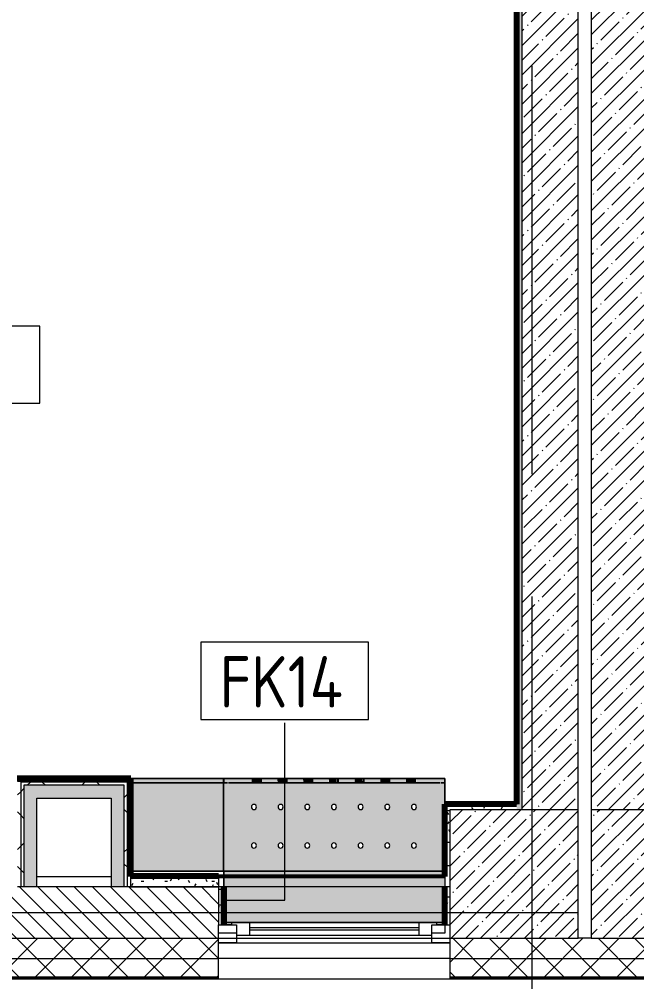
# Model space of a CAD drawing. Header units: millimetres. Extents: x -4060 to 187734, y -8553 to 29000.
# Drawn here: x 36314 to 38717, y -269 to 3474 of the extents above; entities that cross this region are included whole.
import ezdxf

# ---------------------------------------------------------------- set-up
doc = ezdxf.new("R2010")
doc.units = ezdxf.units.MM
doc.linetypes.add('Осевая', pattern=[3175, 635, -476.25, 1587.5, -476.25])
for name, color, linetype, lineweight in [('A-GLAZ', 7, 'Continuous', 9), ('A-GLAZ-1', 7, 'Continuous', 13), ('A-WALL', 7, 'Continuous', 9), ('A-WALL-IDEN', 7, 'Continuous', 9), ('I-WALL', 7, 'Continuous', 9), ('S-COLS', 7, 'Continuous', 9), ('Оси', 7, 'Continuous', 9), ('Оси-2', 7, 'Осевая', 9)]:
    doc.layers.add(name, color=color, linetype=linetype, lineweight=lineweight)
for name, color, linetype, lineweight, true_color in [('A-WALL-1', 7, 'Continuous', 9, 0xc0c0c0), ('A-WALL-3', 7, 'Continuous', 9, 0xff80c0), ('I-WALL-17', 7, 'Continuous', 80, 0xffd2ff), ('I-WALL-18', 7, 'Continuous', 9, 0xd1cbbf), ('I-WALL-4', 7, 'Continuous', 9, 0xc0c0c0), ('I-WALL-5', 7, 'Continuous', 9, 0xcbc7bf), ('I-WALL-7', 7, 'Continuous', 80, 0xff80c0), ('I-WALL-9', 7, 'Continuous', 53, 0xeaa7bf), ('S-WALL-ANLY', 7, 'Continuous', 13, 0x008040), ('S-WALL-ANLY-1', 7, 'Continuous', 5, 0x008040), ('Знаки-2', 9, 'Continuous', 9, 0x808080), ('Знаки-3', 7, 'Continuous', 9, 0xd1cabb), ('Знаки-5', 7, 'Continuous', 9, 0xc1bbaf), ('Знаки-6', 7, 'Continuous', 9, 0xaba79f), ('Знаки-7', 7, 'Continuous', 9, 0xd5cdbe), ('Знаки-8', 7, 'Continuous', 9, 0xccc5b7), ('Знаки-9', 7, 'Continuous', 9, 0xd4ccbd)]:
    doc.layers.add(name, color=color, linetype=linetype, lineweight=lineweight, true_color=true_color)
doc.layers.add('Знаки-4', color=7, linetype='Continuous', lineweight=9, transparency=0.5)
doc.styles.add('GOST Common', font='GOST_Common.ttf', dxfattribs={"width": 0.9, "height": 200})
pattern_1 = [(45, (0, 0), (-57.02463, 57.02463), []), (45, (57.025, 0), (-57.02463, 57.02463), [100.806, -20.161, 3.353, -16.808])]
pattern_2 = [(0, (0, 0), (121.92, 30.48), [10.058, -81.382, 10.058, -81.382, -487.68]), (0, (0, 0), (121.92, 30.48), [-182.88, 10.058, -172.822, 10.058, -81.382, -213.36]), (0, (0, 0), (121.92, 30.48), [-457.2, 10.058, -50.902, 10.058, -142.342]), (120, (45.72, 15.24), (-87.356454, 90.345817), [10.058, -81.382, 10.058, -81.382, -487.68]), (120, (45.72, 15.24), (-87.356454, 90.345817), [-182.88, 10.058, -172.822, 10.058, -81.382, -213.36]), (120, (45.72, 15.24), (-87.356454, 90.345817), [-457.2, 10.058, -50.902, 10.058, -142.342]), (240, (60.96, 76.2), (-34.563546, -120.825817), [10.058, -81.382, 10.058, -81.382, -487.68]), (240, (60.96, 76.2), (-34.563546, -120.825817), [-182.88, 10.058, -172.822, 10.058, -81.382, -213.36]), (240, (60.96, 76.2), (-34.563546, -120.825817), [-457.2, 10.058, -50.902, 10.058, -142.342])]
pattern_3 = [(45, (0, 0), (-106.066, 106.066), []), (135, (0, 0), (-106.066, -106.066), [])]

# ---------------------------------------------------------------- blocks, each defined once
blk = doc.blocks.new('BSC_Колонна _Прямоугольная - 500х500-V3-План отделки стен 1 этажа в осях 1-12')
at = {"layer": 'S-COLS'}
h = blk.add_hatch(dxfattribs=at)
h.set_pattern_fill('FP_6', color=256, style=0, pattern_type=2)
h.set_pattern_definition([(45, (-38790, -150), (-57.02463, 57.02463), []), (45, (-38732.975, -150), (-57.02463, 57.02463), [100.806, -20.161, 3.353, -16.808])])
h.paths.add_polyline_path([(-30, -250), (-30, 250), (-250, 250), (-250, -250)])
for p, q in [((-30, 250), (-250, 250)), ((-250, 250), (-250, -250)), ((-250, -250), (-30, -250))]:
    blk.add_line(p, q, dxfattribs=at)
blk = doc.blocks.new('BSC_Колонна _Прямоугольная - 500х500-V40-План отделки стен 1 этажа в осях 1-12')
at = {"layer": 'S-COLS'}
h = blk.add_hatch(dxfattribs=at)
h.set_pattern_fill('FP_50', color=256, style=0, pattern_type=2)
h.set_pattern_definition([(45, (-38240, -150), (-57.02463, 57.02463), []), (45, (-38182.975, -150), (-57.02463, 57.02463), [100.806, -20.161, 3.353, -16.808])])
h.paths.add_polyline_path([(250, -250), (250, 250), (-250, 250), (-250, -250)])
for p, q in [((250, 250), (-250, 250)), ((-250, 250), (-250, -250)), ((250, -250), (250, 250)), ((-250, -250), (250, -250))]:
    blk.add_line(p, q, dxfattribs=at)
blk = doc.blocks.new('120_Окно_СКБ_1Ст - 120_Окно_СКБ_1Ст 900х2500_h_-V55-План отделки стен 1 этажа в осях 1-12')
at = {"layer": 'A-GLAZ'}
for p, q in [((450, -57), (-450, -57)), ((-330, -107), (330, -107)), ((-430, -127), (-400, -127)), ((330, -117), (-330, -117)), ((400, -127), (430, -127))]:
    blk.add_line(p, q, dxfattribs=at)
at = {"layer": 'A-GLAZ-1'}
for p, q in [((-450, -127), (-450, -57)), ((-450, -57), (-380, -57)), ((-380, -57), (-380, -127)), ((380, -127), (380, -57)), ((380, -57), (450, -57)), ((450, -57), (450, -127)), ((380, -87), (-380, -87)), ((-380, -87), (-380, -127)), ((-330, -137), (-330, -87)), ((330, -137), (330, -87)), ((380, -127), (380, -87)), ((-380, -127), (-450, -127)), ((-380, -127), (-400, -127)), ((-400, -127), (-400, -137)), ((-400, -137), (400, -137)), ((400, -137), (-400, -137)), ((450, -127), (380, -127)), ((400, -127), (380, -127)), ((400, -137), (400, -127))]:
    blk.add_line(p, q, dxfattribs=at)
blk = doc.blocks.new('Зашивка радиатора_ с перфорацией М1 - Зашивка радиатора_ с перфорацией М1-V86-План отделки стен 1 этажа в осях 1-12')
at = {"layer": 'Знаки-4'}
for points in [[(400, 380), (400, 379), (-430, 379), (-429, 180), (430, 180), (430, 380)], [(-289.3, -163.9), (-309, -163.9), (-308.7, -179.9), (-289, -179.9), (-289, -163.9)], [(-207.7, -163.9), (-209, -163.9), (-208.7, -179.9), (-189, -179.9), (-189.3, -163.9), (-206.5, -163.9)], [(-89, -163.9), (-109, -163.9), (-108.7, -179.9), (-89, -179.9)], [(-9, -163.9), (-8.7, -179.9), (11, -179.9), (10.7, -163.9), (-8.7, -163.9)], [(104.7, -163.9), (91, -163.9), (91.3, -179.9), (111, -179.9), (110.7, -163.9), (106, -163.9)], [(209.2, -163.9), (191, -163.9), (191.3, -179.9), (211, -179.9), (210.7, -163.9), (209.7, -163.9)], [(309.8, -163.9), (291, -163.9), (291.3, -179.9), (311, -179.9), (310.7, -163.9)]]:
    blk.add_hatch(color=256, dxfattribs=at).paths.add_polyline_path(points)
h = blk.add_hatch(color=256, dxfattribs=at)
h.paths.add_polyline_path([(430.2, 180), (-430, 180), (-430, -163.9), (430, -163.9), (430.2, 90.4)])
h.paths.add_polyline_path([(312.2, 90.4), (317.2, 89), (320.9, 85.4), (322.2, 80.4), (320.9, 75.4), (317, 71.6), (312.2, 70.4), (307.2, 71.7), (303.6, 75.4), (302.2, 80.4), (303.8, 85.7), (307.2, 89), (309.7, 90)])
h.paths.add_polyline_path([(104.7, 90.4), (109.7, 89), (113.4, 85.4), (114.7, 80.4), (113.4, 75.4), (109.7, 71.7), (104.7, 70.4), (99.7, 71.7), (96.1, 75.4), (94.7, 80.4), (96.1, 85.4), (99.7, 89), (102.2, 90)])
h.paths.add_polyline_path([(-102.8, 90.4), (-97.7, 89), (-94.1, 85.4), (-92.8, 80.4), (-94.1, 75.4), (-97.8, 71.7), (-102.8, 70.4), (-107.8, 71.7), (-111.4, 75.4), (-112.8, 80.4), (-111.4, 85.4), (-107.8, 89), (-105.3, 90)])
h.paths.add_polyline_path([(-206.5, 90.4), (-201.5, 89), (-197.8, 85.4), (-196.5, 80.4), (-197.8, 75.4), (-201.5, 71.7), (-206.5, 70.4), (-211.5, 71.7), (-215.2, 75.4), (-216.5, 80.4), (-215.2, 85.4), (-211.5, 89), (-209.1, 90)])
h.paths.add_polyline_path([(1, 90.4), (6, 89), (9.7, 85.4), (11, 80.4), (9.7, 75.4), (6, 71.7), (1, 70.4), (-4, 71.7), (-7.7, 75.4), (-9, 80.4), (-7.7, 85.4), (-4, 89), (-1.6, 90)])
h.paths.add_polyline_path([(-310.3, 90.4), (-305.3, 89), (-301.6, 85.4), (-300.3, 79.9), (-301.6, 75.4), (-305.3, 71.7), (-310.3, 70.4), (-315.3, 71.7), (-318.9, 75.4), (-320.3, 80.4), (-318.9, 85.4), (-315.3, 89), (-312.8, 90)])
h.paths.add_polyline_path([(208.5, 90.4), (213.5, 89), (217.2, 85.4), (218.5, 80.4), (217.2, 75.4), (213.5, 71.7), (208.5, 70.4), (203.5, 71.7), (199.8, 75.4), (198.5, 80.4), (199.8, 85.4), (203.5, 89), (205.9, 90)])
h.paths.add_polyline_path([(-206.5, -59.6), (-201.5, -61), (-197.8, -64.6), (-196.5, -69.6), (-197.8, -74.6), (-201.5, -78.3), (-206.5, -79.6), (-211.8, -78.1), (-215.4, -74.1), (-216.5, -69.6), (-215.2, -64.6), (-211.5, -61), (-209.1, -60)])
h.paths.add_polyline_path([(-102.8, -59.6), (-97.8, -61), (-94.1, -64.6), (-92.8, -69.6), (-94.1, -74.6), (-97.8, -78.3), (-102.8, -79.6), (-108.1, -78.1), (-111.4, -74.6), (-112.8, -69.6), (-111.4, -64.6), (-107.8, -61), (-105.3, -60)])
h.paths.add_polyline_path([(208.5, -59.6), (213.5, -61), (217.2, -64.6), (218.5, -69.6), (217.2, -74.6), (213.5, -78.3), (208.5, -79.6), (203.5, -78.3), (199.8, -74.6), (198.5, -69.6), (199.8, -64.6), (203.5, -61), (205.9, -60)])
h.paths.add_polyline_path([(-310.3, -59.6), (-305.3, -61), (-301.6, -64.6), (-300.3, -70.1), (-301.6, -74.6), (-305.3, -78.3), (-310.3, -79.6), (-315.3, -78.3), (-318.9, -74.6), (-320.3, -69.6), (-318.9, -64.6), (-315.3, -61), (-312.8, -60)])
h.paths.add_polyline_path([(104.7, -59.6), (109.7, -61), (113.4, -64.6), (114.7, -69.6), (113.4, -74.6), (109.7, -78.3), (104.7, -79.6), (99.7, -78.3), (96.1, -74.6), (94.7, -69.6), (96.1, -64.6), (99.7, -61), (102.2, -60)])
h.paths.add_polyline_path([(1, -59.6), (6, -61), (9.7, -64.6), (11, -69.6), (9.7, -74.6), (6, -78.3), (1, -79.6), (-4, -78.3), (-7.7, -74.6), (-9, -69.6), (-7.7, -64.6), (-4, -61), (-1.6, -60)])
h.paths.add_polyline_path([(312.2, -59.6), (317.2, -61), (320.9, -64.6), (322.2, -69.6), (320.9, -74.6), (317.2, -78.3), (312.2, -79.6), (307.2, -78.3), (303.3, -74), (302.2, -69.6), (303.6, -64.6), (307.2, -61), (309.7, -60)])
h = blk.add_hatch(color=256, dxfattribs=at)
h.paths.add_polyline_path([(413, -163.9), (321, -163.9), (321.9, -179.9), (430, -179.7), (430, -163.9), (413.6, -163.9)])
h.paths.add_polyline_path([(-361.2, -163.9), (-430, -163.9), (-430, -179.9), (-319, -179.9), (-319.9, -163.9)])
h.paths.add_polyline_path([(-279, -163.9), (-279, -179.9), (-219, -179.9), (-219, -163.9)])
h.paths.add_polyline_path([(-179, -163.9), (-179, -179.9), (-119, -179.9), (-119, -163.9), (-130.5, -163.9)])
h.paths.add_polyline_path([(-79, -163.9), (-79, -179.9), (-19, -179.9), (-19, -163.9), (-45.6, -163.9)])
h.paths.add_polyline_path([(281, -163.9), (221, -163.9), (221, -179.9), (281, -179.9)])
h.paths.add_polyline_path([(21, -163.9), (21, -179.9), (81, -179.9), (81, -163.9), (39.4, -163.9)])
h.paths.add_polyline_path([(121, -163.9), (121, -179.9), (181, -179.9), (181, -163.9), (124.3, -163.9)])
h = blk.add_hatch(color=256, dxfattribs=at)
h.paths.add_polyline_path([(-319, -163.9), (-318.3, -179.9), (-309, -179.9), (-309, -163.9), (-318.9, -163.9)])
h.paths.add_polyline_path([(-279.7, -163.9), (-289, -163.9), (-289, -179.9), (-279, -179.9), (-279, -163.9)])
h = blk.add_hatch(color=256, dxfattribs=at)
h.paths.add_polyline_path([(-209, -163.9), (-219, -163.9), (-218.3, -179.9), (-209, -179.9)])
h.paths.add_polyline_path([(-179.7, -163.9), (-189, -163.9), (-189, -179.9), (-179, -179.9), (-179, -163.9)])
h = blk.add_hatch(color=256, dxfattribs=at)
h.paths.add_polyline_path([(-84.9, -163.9), (-89, -163.9), (-89, -179.9), (-79, -179.9), (-79.7, -163.9), (-81.7, -163.9)])
h.paths.add_polyline_path([(-113.1, -163.9), (-119, -163.9), (-118.3, -179.9), (-109, -179.9), (-109, -163.9)])
h = blk.add_hatch(color=256, dxfattribs=at)
h.paths.add_polyline_path([(15.1, -163.9), (11, -163.9), (11, -179.9), (21, -179.9), (20.3, -163.9), (18.3, -163.9)])
h.paths.add_polyline_path([(-13.1, -163.9), (-19, -163.9), (-18.3, -179.9), (-9, -179.9), (-9, -163.9)])
h = blk.add_hatch(color=256, dxfattribs=at)
h.paths.add_polyline_path([(115.1, -163.9), (111, -163.9), (111, -179.9), (121, -179.9), (120.3, -163.9), (118.3, -163.9)])
h.paths.add_polyline_path([(81.7, -163.9), (81, -163.9), (81.7, -179.9), (91, -179.9), (91, -163.9), (83.7, -163.9)])
h = blk.add_hatch(color=256, dxfattribs=at)
h.paths.add_polyline_path([(211, -163.9), (211.1, -179.9), (221, -179.9), (220.3, -163.9), (211.1, -163.9)])
h.paths.add_polyline_path([(191, -163.9), (181, -163.9), (181.7, -179.9), (191, -179.9)])
h = blk.add_hatch(color=256, dxfattribs=at)
h.paths.add_polyline_path([(321, -163.9), (311, -163.9), (311, -179.9), (321, -179.9)])
h.paths.add_polyline_path([(281.7, -163.9), (281, -163.9), (281.7, -179.9), (291, -179.9), (291, -163.9), (283.7, -163.9)])
at = {"layer": 'Знаки-2'}
for p, q in [((-400, 380), (-430, 380)), ((430, 380), (400, 380)), ((430, 180), (430, 241)), ((-430, 180), (430, 180)), ((430.2, 180), (-430, 180)), ((430.2, -179.9), (430.2, 180)), ((-430, -79), (-430, -179.9)), ((-430, -179.9), (430.2, -179.9))]:
    blk.add_line(p, q, dxfattribs=at)
for centre, start, end in [((-310.3, 80.4), 180, 0), ((-310.3, 80.4), 0, 180), ((-206.5, 80.4), 0, 180), ((-206.5, 80.4), 180, 360), ((-102.8, 80.4), 0, 180), ((-102.8, 80.4), 180, 0), ((1, 80.4), 0, 180), ((1, 80.4), 180, 0), ((104.7, 80.4), 0, 180), ((104.7, 80.4), 180, 360), ((208.5, 80.4), 0, 180), ((208.5, 80.4), 180, 0), ((312.2, 80.4), 0, 180), ((312.2, 80.4), 180, 0), ((-310.3, -69.6), 0, 180), ((-310.3, -69.6), 180, 0), ((-206.5, -69.6), 0, 180), ((-206.5, -69.6), 180, 0), ((-102.8, -69.6), 0, 180), ((-102.8, -69.6), 180, 0), ((1, -69.6), 0, 180), ((1, -69.6), 180, 0), ((104.7, -69.6), 0, 180), ((104.7, -69.6), 180, 0), ((208.5, -69.6), 0, 180), ((208.5, -69.6), 180, 0), ((312.2, -69.6), 0, 180), ((312.2, -69.6), 180, 0)]:
    blk.add_arc(centre, 10, start, end, dxfattribs=at)
at = {"layer": 'Знаки-3'}
for p, q in [((-309, -163.9), (-318.3, -163.9)), ((-318.3, -179.9), (-309, -179.9)), ((-307.7, -163.9), (-304.2, -163.9)), ((-304.2, -163.9), (-307.7, -163.9)), ((-307.7, -179.9), (-304.2, -179.9)), ((-304.2, -179.9), (-307.7, -179.9)), ((-304, -163.9), (-294, -163.9)), ((-294, -163.9), (-304, -163.9)), ((-304, -179.9), (-294, -179.9)), ((-294, -179.9), (-304, -179.9)), ((-293.8, -163.9), (-290.3, -163.9)), ((-290.3, -163.9), (-293.8, -163.9)), ((-293.8, -179.9), (-290.3, -179.9)), ((-290.3, -179.9), (-293.8, -179.9)), ((-279.7, -163.9), (-289, -163.9)), ((-289, -179.9), (-279.7, -179.9)), ((-216.3, -163.9), (-218.3, -163.9)), ((-218.3, -179.9), (-216.3, -179.9)), ((-209, -163.9), (-215.4, -163.9)), ((-215.4, -179.9), (-209, -179.9)), ((-209, -163.9), (-206.1, -163.9)), ((-204.2, -163.9), (-209, -163.9)), ((-209, -179.9), (-204.2, -179.9)), ((-204.2, -179.9), (-209, -179.9)), ((-206.1, -163.9), (-204.2, -163.9)), ((-204, -163.9), (-194, -163.9)), ((-194, -163.9), (-204, -163.9)), ((-204, -179.9), (-194, -179.9)), ((-194, -179.9), (-204, -179.9)), ((-193.8, -163.9), (-191.9, -163.9)), ((-191.9, -163.9), (-193.8, -163.9)), ((-193.8, -179.9), (-189, -179.9)), ((-189, -179.9), (-193.8, -179.9)), ((-191.9, -163.9), (-189, -163.9)), ((-189, -163.9), (-191.9, -163.9)), ((-179.7, -163.9), (-189, -163.9)), ((-189, -179.9), (-179.7, -179.9)), ((-109, -163.9), (-118.3, -163.9)), ((-118.3, -179.9), (-109, -179.9)), ((-109, -163.9), (-108.7, -163.9)), ((-108.7, -163.9), (-109, -163.9)), ((-109, -179.9), (-104.2, -179.9)), ((-104.2, -179.9), (-109, -179.9)), ((-108.7, -163.9), (-106.1, -163.9)), ((-104.2, -163.9), (-108.7, -163.9)), ((-106.1, -163.9), (-104.2, -163.9)), ((-104, -163.9), (-94, -163.9)), ((-101.6, -163.9), (-104, -163.9)), ((-104, -179.9), (-94, -179.9)), ((-94, -179.9), (-104, -179.9)), ((-96.4, -163.9), (-101.6, -163.9)), ((-94, -163.9), (-96.4, -163.9)), ((-93.8, -163.9), (-90.3, -163.9)), ((-89, -163.9), (-93.8, -163.9)), ((-93.8, -179.9), (-89, -179.9)), ((-89, -179.9), (-93.8, -179.9)), ((-90.3, -163.9), (-89, -163.9)), ((-79.7, -163.9), (-89, -163.9)), ((-89, -179.9), (-79.7, -179.9)), ((-9, -163.9), (-18.3, -163.9)), ((-18.3, -179.9), (-9, -179.9)), ((-7.7, -163.9), (-4.2, -163.9)), ((-4.2, -163.9), (-7.7, -163.9)), ((-7.7, -179.9), (-4.2, -179.9)), ((-4.2, -179.9), (-7.7, -179.9)), ((-4, -163.9), (6, -163.9)), ((6, -163.9), (-4, -163.9)), ((-4, -179.9), (6, -179.9)), ((6, -179.9), (-4, -179.9)), ((6.2, -163.9), (9.7, -163.9)), ((9.7, -163.9), (6.2, -163.9)), ((6.2, -179.9), (9.7, -179.9)), ((9.7, -179.9), (6.2, -179.9)), ((20.3, -163.9), (11, -163.9)), ((11, -179.9), (20.3, -179.9)), ((91, -163.9), (81.7, -163.9)), ((81.7, -179.9), (91, -179.9)), ((91, -163.9), (91.3, -163.9)), ((95.8, -163.9), (91, -163.9)), ((91, -179.9), (95.8, -179.9)), ((95.8, -179.9), (91, -179.9)), ((91.3, -163.9), (95.8, -163.9)), ((96, -163.9), (106, -163.9)), ((106, -163.9), (96, -163.9)), ((96, -179.9), (106, -179.9)), ((106, -179.9), (96, -179.9)), ((106.2, -163.9), (110.7, -163.9)), ((111, -163.9), (106.2, -163.9)), ((106.2, -179.9), (111, -179.9)), ((111, -179.9), (106.2, -179.9)), ((110.7, -163.9), (111, -163.9)), ((120.3, -163.9), (111, -163.9)), ((111, -179.9), (120.3, -179.9)), ((191, -163.9), (181.7, -163.9)), ((181.7, -179.9), (191, -179.9)), ((191, -163.9), (195.8, -163.9)), ((193.9, -163.9), (191, -163.9)), ((191, -179.9), (195.8, -179.9)), ((195.8, -179.9), (191, -179.9)), ((195.8, -163.9), (193.9, -163.9)), ((196, -163.9), (206, -163.9)), ((206, -163.9), (196, -163.9)), ((196, -179.9), (206, -179.9)), ((206, -179.9), (196, -179.9)), ((206.2, -163.9), (211, -163.9)), ((211, -163.9), (206.2, -163.9)), ((206.2, -179.9), (211, -179.9)), ((211, -179.9), (206.2, -179.9)), ((220.3, -163.9), (211, -163.9)), ((211, -179.9), (220.3, -179.9)), ((291, -163.9), (281.7, -163.9)), ((281.7, -179.9), (291, -179.9)), ((292.3, -163.9), (295.8, -163.9)), ((295.8, -163.9), (292.3, -163.9)), ((292.3, -179.9), (295.8, -179.9)), ((295.8, -179.9), (292.3, -179.9)), ((296, -163.9), (301, -163.9)), ((306, -163.9), (296, -163.9)), ((296, -179.9), (306, -179.9)), ((301, -179.9), (296, -179.9)), ((301, -163.9), (306, -163.9)), ((306, -179.9), (301, -179.9)), ((306.2, -163.9), (309.7, -163.9)), ((309.7, -163.9), (306.2, -163.9)), ((306.2, -179.9), (309.7, -179.9)), ((309.7, -179.9), (306.2, -179.9)), ((320.3, -163.9), (311, -163.9)), ((311, -179.9), (320.3, -179.9))]:
    blk.add_line(p, q, dxfattribs=at)
at = {"layer": 'Знаки-5'}
for p, q in [((-430, 180), (-430, 380)), ((430, 380), (430, 241)), ((430, 180), (-430, 180)), ((-430, -79), (-430, 180)), ((-430, 180), (430, 180)), ((-414.4, -163.9), (-430, -163.9)), ((-430, -163.9), (-430, -179.9)), ((-430, -179.9), (-319, -179.9)), ((-394.9, -163.9), (-410.5, -163.9)), ((-319, -163.9), (-394.3, -163.9)), ((-319, -163.9), (-279, -163.9)), ((-279, -163.9), (-319, -163.9)), ((-319, -179.9), (-279, -179.9)), ((-279, -179.9), (-319, -179.9)), ((-219, -163.9), (-279, -163.9)), ((-279, -179.9), (-219, -179.9)), ((-219, -163.9), (-209, -163.9)), ((-216.3, -163.9), (-219, -163.9)), ((-219, -179.9), (-209, -179.9)), ((-209, -179.9), (-219, -179.9)), ((-209, -163.9), (-216.3, -163.9)), ((-209, -163.9), (-189, -163.9)), ((-189, -163.9), (-209, -163.9)), ((-209, -179.9), (-208.7, -179.9)), ((-189, -179.9), (-209, -179.9)), ((-208.7, -179.9), (-201.6, -179.9)), ((-201.6, -179.9), (-191.9, -179.9)), ((-191.9, -179.9), (-189, -179.9)), ((-189, -163.9), (-179, -163.9)), ((-179, -163.9), (-189, -163.9)), ((-189, -179.9), (-179, -179.9)), ((-179, -179.9), (-189, -179.9)), ((-119, -163.9), (-179, -163.9)), ((-179, -179.9), (-119, -179.9)), ((-119, -163.9), (-79, -163.9)), ((-79, -163.9), (-119, -163.9)), ((-119, -179.9), (-79, -179.9)), ((-79, -179.9), (-119, -179.9)), ((-19, -163.9), (-79, -163.9)), ((-79, -179.9), (-19, -179.9)), ((-19, -163.9), (18.3, -163.9)), ((21, -163.9), (-19, -163.9)), ((-19, -179.9), (21, -179.9)), ((21, -179.9), (-19, -179.9)), ((18.3, -163.9), (21, -163.9)), ((81, -163.9), (21, -163.9)), ((21, -179.9), (81, -179.9)), ((81, -163.9), (91, -163.9)), ((91, -163.9), (81, -163.9)), ((81, -179.9), (91, -179.9)), ((91, -179.9), (81, -179.9)), ((91, -163.9), (111, -163.9)), ((111, -163.9), (91, -163.9)), ((91, -179.9), (111, -179.9)), ((111, -179.9), (91, -179.9)), ((111, -163.9), (121, -163.9)), ((121, -163.9), (111, -163.9)), ((111, -179.9), (121, -179.9)), ((115.1, -179.9), (111, -179.9)), ((121, -179.9), (115.1, -179.9)), ((181, -163.9), (121, -163.9)), ((121, -179.9), (181, -179.9)), ((181, -163.9), (221, -163.9)), ((221, -163.9), (181, -163.9)), ((181, -179.9), (221, -179.9)), ((221, -179.9), (181, -179.9)), ((281, -163.9), (221, -163.9)), ((221, -179.9), (281, -179.9)), ((281, -163.9), (321, -163.9)), ((321, -163.9), (281, -163.9)), ((281, -179.9), (321, -179.9)), ((321, -179.9), (281, -179.9)), ((378.3, -163.9), (321, -163.9)), ((321, -179.9), (430, -179.9)), ((394.9, -163.9), (379, -163.9)), ((411.1, -163.9), (395.4, -163.9)), ((430, -163.9), (414.9, -163.9)), ((430, -163.9), (430, -179.7))]:
    blk.add_line(p, q, dxfattribs=at)
at = {"layer": 'Знаки-6'}
for p, q in [((-430, 380), (-400, 380)), ((400, 380), (430, 380)), ((430, 241), (430, 180)), ((430.2, 180), (430.2, -179.9)), ((-430, -179.9), (-430, -79)), ((-430, -163.9), (-414.4, -163.9)), ((-430, -163.9), (-430, -179.9)), ((430.2, -179.9), (-430, -179.9)), ((430, -179.9), (-430, -179.9)), ((-410.5, -163.9), (-394.9, -163.9)), ((-394.3, -163.9), (378.3, -163.9)), ((379, -163.9), (394.9, -163.9)), ((395.4, -163.9), (411.1, -163.9)), ((414.9, -163.9), (430, -163.9)), ((430, -179.7), (430, -163.9))]:
    blk.add_line(p, q, dxfattribs=at)
for centre, start, end in [((-310.3, 80.4), 0, 180), ((-310.3, 80.4), 180, 360), ((-206.5, 80.4), 0, 180), ((-206.5, 80.4), 180, 360), ((-102.8, 80.4), 0, 180), ((-102.8, 80.4), 180, 360), ((1, 80.4), 0, 180), ((1, 80.4), 180, 360), ((104.7, 80.4), 0, 180), ((104.7, 80.4), 180, 360), ((208.5, 80.4), 0, 180), ((208.5, 80.4), 180, 360), ((312.2, 80.4), 0, 180), ((312.2, 80.4), 180, 0), ((-310.3, -69.6), 0, 180), ((-310.3, -69.6), 180, 360), ((-206.5, -69.6), 0, 180), ((-206.5, -69.6), 180, 360), ((-102.8, -69.6), 0, 180), ((-102.8, -69.6), 180, 360), ((1, -69.6), 0, 180), ((1, -69.6), 180, 360), ((104.7, -69.6), 0, 180), ((104.7, -69.6), 180, 360), ((208.5, -69.6), 0, 180), ((208.5, -69.6), 180, 360), ((312.2, -69.6), 0, 180), ((312.2, -69.6), 180, 360)]:
    blk.add_arc(centre, 10, start, end, dxfattribs=at)
at = {"layer": 'Знаки-7'}
for p, q in [((-304.2, -163.9), (-307.7, -163.9)), ((-307.7, -179.9), (-304.2, -179.9)), ((-294, -163.9), (-304, -163.9)), ((-304, -179.9), (-294, -179.9)), ((-290.3, -163.9), (-293.8, -163.9)), ((-293.8, -179.9), (-290.3, -179.9)), ((-204.2, -163.9), (-207.7, -163.9)), ((-207.7, -179.9), (-204.2, -179.9)), ((-194, -163.9), (-204, -163.9)), ((-204, -179.9), (-194, -179.9)), ((-190.3, -163.9), (-193.8, -163.9)), ((-193.8, -179.9), (-190.3, -179.9)), ((-104.2, -163.9), (-107.7, -163.9)), ((-107.7, -179.9), (-104.2, -179.9)), ((-94, -163.9), (-104, -163.9)), ((-104, -179.9), (-94, -179.9)), ((-90.3, -163.9), (-93.8, -163.9)), ((-93.8, -179.9), (-90.3, -179.9)), ((-4.2, -163.9), (-7.7, -163.9)), ((-7.7, -179.9), (-4.2, -179.9)), ((6, -163.9), (-4, -163.9)), ((-4, -179.9), (6, -179.9)), ((9.7, -163.9), (6.2, -163.9)), ((6.2, -179.9), (9.7, -179.9)), ((95.8, -163.9), (92.3, -163.9)), ((92.3, -179.9), (95.8, -179.9)), ((106, -163.9), (96, -163.9)), ((96, -179.9), (106, -179.9)), ((109.7, -163.9), (106.2, -163.9)), ((106.2, -179.9), (109.7, -179.9)), ((195.8, -163.9), (192.3, -163.9)), ((192.3, -179.9), (195.8, -179.9)), ((206, -163.9), (196, -163.9)), ((196, -179.9), (206, -179.9)), ((208.1, -163.9), (206.2, -163.9)), ((206.2, -179.9), (208.1, -179.9)), ((295.8, -163.9), (292.3, -163.9)), ((292.3, -179.9), (295.8, -179.9)), ((306, -163.9), (296, -163.9)), ((296, -179.9), (306, -179.9)), ((309.7, -163.9), (306.2, -163.9)), ((306.2, -179.9), (309.7, -179.9))]:
    blk.add_line(p, q, dxfattribs=at)
at = {"layer": 'Знаки-8'}
for p, q in [((-319, -163.9), (-309, -163.9)), ((-309, -163.9), (-319, -163.9)), ((-319, -179.9), (-309, -179.9)), ((-309, -179.9), (-319, -179.9)), ((-309, -163.9), (-304.2, -163.9)), ((-304.2, -163.9), (-309, -163.9)), ((-309, -179.9), (-304.2, -179.9)), ((-304.2, -179.9), (-309, -179.9)), ((-304, -163.9), (-299, -163.9)), ((-294, -163.9), (-304, -163.9)), ((-304, -179.9), (-294, -179.9)), ((-301.6, -179.9), (-304, -179.9)), ((-294, -179.9), (-301.6, -179.9)), ((-299, -163.9), (-294, -163.9)), ((-293.8, -163.9), (-289, -163.9)), ((-289, -163.9), (-293.8, -163.9)), ((-293.8, -179.9), (-289.3, -179.9)), ((-291.9, -179.9), (-293.8, -179.9)), ((-289, -179.9), (-291.9, -179.9)), ((-289.3, -179.9), (-289, -179.9)), ((-289, -163.9), (-279, -163.9)), ((-279, -163.9), (-289, -163.9)), ((-289, -179.9), (-279, -179.9)), ((-279, -179.9), (-289, -179.9)), ((-219, -163.9), (-209, -163.9)), ((-209, -163.9), (-219, -163.9)), ((-219, -179.9), (-213.1, -179.9)), ((-209, -179.9), (-219, -179.9)), ((-213.1, -179.9), (-209, -179.9)), ((-207.7, -163.9), (-204.2, -163.9)), ((-204.2, -163.9), (-207.7, -163.9)), ((-207.7, -179.9), (-204.2, -179.9)), ((-204.2, -179.9), (-207.7, -179.9)), ((-204, -163.9), (-194, -163.9)), ((-199, -163.9), (-204, -163.9)), ((-204, -179.9), (-194, -179.9)), ((-194, -179.9), (-204, -179.9)), ((-194, -163.9), (-199, -163.9)), ((-193.8, -163.9), (-190.3, -163.9)), ((-190.3, -163.9), (-193.8, -163.9)), ((-193.8, -179.9), (-190.3, -179.9)), ((-190.3, -179.9), (-193.8, -179.9)), ((-189, -163.9), (-179, -163.9)), ((-179, -163.9), (-189, -163.9)), ((-189, -179.9), (-179.7, -179.9)), ((-184.9, -179.9), (-189, -179.9)), ((-179, -179.9), (-184.9, -179.9)), ((-179.7, -179.9), (-179, -179.9)), ((-119, -163.9), (-109, -163.9)), ((-116.3, -163.9), (-119, -163.9)), ((-119, -179.9), (-109, -179.9)), ((-109, -179.9), (-119, -179.9)), ((-113.1, -163.9), (-116.3, -163.9)), ((-109, -163.9), (-113.1, -163.9)), ((-109, -163.9), (-104.2, -163.9)), ((-104.2, -163.9), (-109, -163.9)), ((-109, -179.9), (-104.2, -179.9)), ((-108.7, -179.9), (-109, -179.9)), ((-104.2, -179.9), (-108.7, -179.9)), ((-104, -163.9), (-94, -163.9)), ((-94, -163.9), (-104, -163.9)), ((-104, -179.9), (-94, -179.9)), ((-94, -179.9), (-104, -179.9)), ((-93.8, -163.9), (-89, -163.9)), ((-89, -163.9), (-93.8, -163.9)), ((-93.8, -179.9), (-89, -179.9)), ((-91.9, -179.9), (-93.8, -179.9)), ((-89, -179.9), (-91.9, -179.9)), ((-89, -163.9), (-79, -163.9)), ((-79.7, -163.9), (-89, -163.9)), ((-89, -179.9), (-79, -179.9)), ((-79, -179.9), (-89, -179.9)), ((-79, -163.9), (-79.7, -163.9)), ((-19, -163.9), (-13.1, -163.9)), ((-16.3, -163.9), (-19, -163.9)), ((-19, -179.9), (-18.3, -179.9)), ((-9, -179.9), (-19, -179.9)), ((-18.3, -179.9), (-9, -179.9)), ((-9, -163.9), (-16.3, -163.9)), ((-13.1, -163.9), (-9, -163.9)), ((-9, -163.9), (-4.2, -163.9)), ((-7.7, -163.9), (-9, -163.9)), ((-9, -179.9), (-4.2, -179.9)), ((-4.2, -179.9), (-9, -179.9)), ((-4.2, -163.9), (-7.7, -163.9)), ((-4, -163.9), (3.6, -163.9)), ((3.6, -163.9), (-4, -163.9)), ((-4, -179.9), (6, -179.9)), ((6, -179.9), (-4, -179.9)), ((3.6, -163.9), (6, -163.9)), ((6, -163.9), (3.6, -163.9)), ((6.2, -163.9), (11, -163.9)), ((11, -163.9), (6.2, -163.9)), ((6.2, -179.9), (11, -179.9)), ((11, -179.9), (6.2, -179.9)), ((11, -163.9), (21, -163.9)), ((21, -163.9), (11, -163.9)), ((11, -179.9), (21, -179.9)), ((21, -179.9), (11, -179.9)), ((81, -163.9), (91, -163.9)), ((91, -163.9), (81, -163.9)), ((81, -179.9), (91, -179.9)), ((86.9, -179.9), (81, -179.9)), ((91, -179.9), (86.9, -179.9)), ((92.3, -163.9), (95.8, -163.9)), ((95.8, -163.9), (92.3, -163.9)), ((92.3, -179.9), (95.8, -179.9)), ((95.8, -179.9), (92.3, -179.9)), ((96, -163.9), (106, -163.9)), ((106, -163.9), (96, -163.9)), ((96, -179.9), (106, -179.9)), ((106, -179.9), (96, -179.9)), ((106.2, -163.9), (109.7, -163.9)), ((109.7, -163.9), (106.2, -163.9)), ((106.2, -179.9), (109.7, -179.9)), ((109.7, -179.9), (106.2, -179.9)), ((111, -163.9), (121, -163.9)), ((121, -163.9), (111, -163.9)), ((111, -179.9), (121, -179.9)), ((120.3, -179.9), (111, -179.9)), ((121, -179.9), (120.3, -179.9)), ((181, -163.9), (181.7, -163.9)), ((191, -163.9), (181, -163.9)), ((181, -179.9), (191, -179.9)), ((181.7, -179.9), (181, -179.9)), ((181.7, -163.9), (191, -163.9)), ((191, -179.9), (181.7, -179.9)), ((191, -163.9), (195.8, -163.9)), ((193.9, -163.9), (191, -163.9)), ((191, -179.9), (193.9, -179.9)), ((195.8, -179.9), (191, -179.9)), ((195.8, -163.9), (193.9, -163.9)), ((193.9, -179.9), (195.8, -179.9)), ((196, -163.9), (206, -163.9)), ((206, -163.9), (196, -163.9)), ((196, -179.9), (203.6, -179.9)), ((206, -179.9), (196, -179.9)), ((203.6, -179.9), (206, -179.9)), ((206.2, -163.9), (209.7, -163.9)), ((208.1, -163.9), (206.2, -163.9)), ((206.2, -179.9), (210.7, -179.9)), ((211, -179.9), (206.2, -179.9)), ((211, -163.9), (208.1, -163.9)), ((209.7, -163.9), (211, -163.9)), ((210.7, -179.9), (211, -179.9)), ((211, -163.9), (215.1, -163.9)), ((221, -163.9), (211, -163.9)), ((211, -179.9), (221, -179.9)), ((221, -179.9), (211, -179.9)), ((215.1, -163.9), (221, -163.9)), ((281, -163.9), (291, -163.9)), ((291, -163.9), (281, -163.9)), ((281, -179.9), (291, -179.9)), ((281.7, -179.9), (281, -179.9)), ((286.9, -179.9), (281.7, -179.9)), ((291, -179.9), (286.9, -179.9)), ((291, -163.9), (291.3, -163.9)), ((295.8, -163.9), (291, -163.9)), ((291, -179.9), (293.9, -179.9)), ((295.8, -179.9), (291, -179.9)), ((291.3, -163.9), (295.8, -163.9)), ((293.9, -179.9), (295.8, -179.9)), ((296, -163.9), (298.4, -163.9)), ((306, -163.9), (296, -163.9)), ((296, -179.9), (306, -179.9)), ((306, -179.9), (296, -179.9)), ((298.4, -163.9), (306, -163.9)), ((306.2, -163.9), (308.1, -163.9)), ((311, -163.9), (306.2, -163.9)), ((306.2, -179.9), (311, -179.9)), ((308.1, -179.9), (306.2, -179.9)), ((308.1, -163.9), (311, -163.9)), ((311, -179.9), (308.1, -179.9)), ((311, -163.9), (321, -163.9)), ((321, -163.9), (311, -163.9)), ((311, -179.9), (321, -179.9)), ((321, -179.9), (311, -179.9))]:
    blk.add_line(p, q, dxfattribs=at)
at = {"layer": 'Знаки-9'}
for p, q in [((-309, -163.9), (-304.2, -163.9)), ((-304.2, -163.9), (-309, -163.9)), ((-309, -179.9), (-304.2, -179.9)), ((-307.7, -179.9), (-309, -179.9)), ((-304.2, -179.9), (-307.7, -179.9)), ((-304, -163.9), (-294, -163.9)), ((-294, -163.9), (-304, -163.9)), ((-304, -179.9), (-294, -179.9)), ((-294, -179.9), (-304, -179.9)), ((-293.8, -163.9), (-289, -163.9)), ((-289, -163.9), (-293.8, -163.9)), ((-293.8, -179.9), (-289, -179.9)), ((-289, -179.9), (-293.8, -179.9)), ((-207.7, -163.9), (-204.2, -163.9)), ((-204.2, -163.9), (-207.7, -163.9)), ((-207.7, -179.9), (-204.2, -179.9)), ((-204.2, -179.9), (-207.7, -179.9)), ((-204, -163.9), (-194, -163.9)), ((-194, -163.9), (-204, -163.9)), ((-204, -179.9), (-194, -179.9)), ((-194, -179.9), (-204, -179.9)), ((-193.8, -163.9), (-190.3, -163.9)), ((-190.3, -163.9), (-193.8, -163.9)), ((-193.8, -179.9), (-190.3, -179.9)), ((-190.3, -179.9), (-193.8, -179.9)), ((-107.7, -163.9), (-104.2, -163.9)), ((-104.2, -163.9), (-107.7, -163.9)), ((-107.7, -179.9), (-104.2, -179.9)), ((-104.2, -179.9), (-107.7, -179.9)), ((-104, -163.9), (-94, -163.9)), ((-94, -163.9), (-104, -163.9)), ((-104, -179.9), (-94, -179.9)), ((-94, -179.9), (-104, -179.9)), ((-93.8, -163.9), (-90.3, -163.9)), ((-90.3, -163.9), (-93.8, -163.9)), ((-93.8, -179.9), (-90.3, -179.9)), ((-90.3, -179.9), (-93.8, -179.9)), ((-9, -163.9), (-4.2, -163.9)), ((-6.1, -163.9), (-9, -163.9)), ((-9, -179.9), (-4.2, -179.9)), ((-7.7, -179.9), (-9, -179.9)), ((-4.2, -179.9), (-7.7, -179.9)), ((-4.2, -163.9), (-6.1, -163.9)), ((-4, -163.9), (6, -163.9)), ((6, -163.9), (-4, -163.9)), ((-4, -179.9), (1, -179.9)), ((6, -179.9), (-4, -179.9)), ((1, -179.9), (6, -179.9)), ((6.2, -163.9), (11, -163.9)), ((11, -163.9), (6.2, -163.9)), ((6.2, -179.9), (11, -179.9)), ((9.7, -179.9), (6.2, -179.9)), ((11, -179.9), (9.7, -179.9)), ((92.3, -163.9), (95.8, -163.9)), ((95.8, -163.9), (92.3, -163.9)), ((92.3, -179.9), (95.8, -179.9)), ((95.8, -179.9), (92.3, -179.9)), ((96, -163.9), (106, -163.9)), ((106, -163.9), (96, -163.9)), ((96, -179.9), (106, -179.9)), ((106, -179.9), (96, -179.9)), ((106.2, -163.9), (109.7, -163.9)), ((109.7, -163.9), (106.2, -163.9)), ((106.2, -179.9), (109.7, -179.9)), ((109.7, -179.9), (106.2, -179.9)), ((192.3, -163.9), (195.8, -163.9)), ((195.8, -163.9), (192.3, -163.9)), ((192.3, -179.9), (195.8, -179.9)), ((195.8, -179.9), (192.3, -179.9)), ((196, -163.9), (206, -163.9)), ((206, -163.9), (196, -163.9)), ((196, -179.9), (206, -179.9)), ((206, -179.9), (196, -179.9)), ((206.2, -163.9), (208.1, -163.9)), ((208.1, -163.9), (206.2, -163.9)), ((206.2, -179.9), (208.1, -179.9)), ((208.1, -179.9), (206.2, -179.9)), ((291, -163.9), (291.3, -163.9)), ((291.3, -163.9), (291, -163.9)), ((291, -179.9), (291.3, -179.9)), ((295.8, -179.9), (291, -179.9)), ((291.3, -163.9), (295.8, -163.9)), ((293.9, -163.9), (291.3, -163.9)), ((291.3, -179.9), (292.3, -179.9)), ((292.3, -179.9), (293.9, -179.9)), ((295.8, -163.9), (293.9, -163.9)), ((293.9, -179.9), (295.8, -179.9)), ((296, -163.9), (301, -163.9)), ((303.6, -163.9), (296, -163.9)), ((296, -179.9), (298.4, -179.9)), ((306, -179.9), (296, -179.9)), ((298.4, -179.9), (301, -179.9)), ((301, -163.9), (306, -163.9)), ((301, -179.9), (306, -179.9)), ((306, -163.9), (303.6, -163.9)), ((306.2, -163.9), (310.7, -163.9)), ((309.7, -163.9), (306.2, -163.9)), ((306.2, -179.9), (310.7, -179.9)), ((311, -179.9), (306.2, -179.9)), ((311, -163.9), (309.7, -163.9)), ((310.7, -163.9), (311, -163.9)), ((310.7, -179.9), (311, -179.9))]:
    blk.add_line(p, q, dxfattribs=at)
blk = doc.blocks.new('Зашивка без перфорации М3 - М3_4-V87-План отделки стен 1 этажа в осях 1-12')
at = {"layer": 'Знаки-4'}
for points in [[(-430, 180), (-430, -163.9), (-70, -163.9), (-70, 180), (-312.5, 180)], [(-312.5, -163.9), (-430, -163.9), (-430, -179.9), (-70, -179.9), (-70, -163.9)]]:
    blk.add_hatch(color=256, dxfattribs=at).paths.add_polyline_path(points)
at = {"layer": 'Знаки-2'}
for p, q in [((-69.8, 180), (-430, 180)), ((-430, 180), (-430, -179.9)), ((-69.8, -179.9), (-69.8, 180)), ((-430, -179.9), (-69.8, -179.9))]:
    blk.add_line(p, q, dxfattribs=at)
at = {"layer": 'Знаки-5'}
for p, q in [((-70, -163.9), (-430, -163.9)), ((-430, -163.9), (-430, -179.9)), ((-430, -179.9), (-70, -179.9)), ((-70, -163.9), (-70, -179.9))]:
    blk.add_line(p, q, dxfattribs=at)
at = {"layer": 'Знаки-6'}
for p, q in [((-430, -179.9), (-430, 180)), ((-430, 180), (-69.8, 180)), ((-69.8, 180), (-69.8, -179.9)), ((-430, -163.9), (-70, -163.9)), ((-430, -163.9), (-430, -179.9)), ((-69.8, -179.9), (-430, -179.9)), ((-70, -179.9), (-430, -179.9)), ((-70, -179.9), (-70, -163.9))]:
    blk.add_line(p, q, dxfattribs=at)
blk = doc.blocks.new('М_стена_0001 - Типоразмер_без рамки-25382661-План отделки стен 1 этажа в осях 1-12')
at = {"layer": 'A-WALL-IDEN'}
for p, q in [((3.258, 1.523), (-3.273, 1.523)), ((-3.273, 1.523), (-3.273, -1.477)), ((3.258, -1.477), (3.258, 1.523)), ((-3.273, -1.477), (3.258, -1.477))]:
    blk.add_line(p, q, dxfattribs=at)

msp = doc.modelspace()

# ---------------------------------------------------------------- hatches: boundary and pattern name
at = {"layer": 'A-WALL'}
h = msp.add_hatch(dxfattribs=at)
h.set_pattern_fill('FP_33', color=256, style=0, pattern_type=2)
h.set_pattern_definition([(135, (0, 0), (-35.35534, -35.35534), [])])
h.paths.add_polyline_path([(33610, -100), (33870, -100), (33870, 100), (33610, 99.8), (33610, -99.9)])
h.paths.add_polyline_path([(36311.8, -100), (37090, -100), (37090, 100), (35970, 100), (35970, -100)])
h = msp.add_hatch(dxfattribs=at)
h.set_pattern_fill('FP_8', color=256, style=0, pattern_type=2)
h.set_pattern_definition([(45, (0, 0), (-70.71068, 70.71068), []), (135, (0, 0), (-70.71068, -70.71068), [])])
h.paths.add_polyline_path([(36311.8, -250), (37090, -250), (37090, -100), (35970, -100), (35970, -250)])
h.paths.add_polyline_path([(29209.7, -250), (30210, -250), (30210, -100), (29209.7, -100), (29209.7, -207.1)])
h.paths.add_polyline_path([(38760, -250), (38760, -100), (37990, -100), (37990, -250)])
h.paths.add_polyline_path([(3510, -250), (3730, -250), (3730, -100), (-260, -100), (-260, -250), (986.5, -250)])
h.paths.add_polyline_path([(12760, -250), (12760, -100), (12010, -100), (12010, -250)])
h.paths.add_polyline_path([(14860, -250), (15610, -250), (15610, -100), (14860, -100), (14860, -242.8)])
h.paths.add_polyline_path([(16510, -250), (17260, -250), (17260, -100), (16510, -100), (16510, -238.7)])
h.paths.add_polyline_path([(19360, -250), (20710, -250), (20710, -100), (19360, -100), (19360, -231.6)])
h.paths.add_polyline_path([(33594.5, -250), (33870, -250), (33870, -100), (33010, -100), (33010, -250)])
h.paths.add_polyline_path([(21610, -250), (22635, -250), (22635, -100), (21610, -100), (21610, -226)])
h.paths.add_polyline_path([(25435, -250), (26410, -250), (26410, -100), (25435, -100), (25435, -216.5)])
h.paths.add_polyline_path([(27310, -250), (28309.7, -250), (28309.7, -100), (27310, -100), (27310, -211.8)])
h.paths.add_polyline_path([(6830, -250), (8259.7, -250), (8259.7, -100), (6830, -100)])
h.paths.add_polyline_path([(9159.7, -250), (9910, -250), (9910, -100), (9159.7, -100), (9159.7, -118)])
at = {"layer": 'I-WALL'}
h = msp.add_hatch(dxfattribs=at)
h.set_pattern_fill('FP_1', color=256, style=0, pattern_type=2)
h.set_pattern_definition(pattern_1)
h.paths.add_polyline_path([(38477.8, 400), (38490, 400), (38490, 7400), (38270, 7400), (38270, 400), (38349.8, 400)])
h = msp.add_hatch(dxfattribs=at)
h.set_pattern_fill('FP_1', color=256, style=0, pattern_type=2)
h.set_pattern_definition(pattern_1)
h.paths.add_polyline_path([(38760, 400), (38760, 7400), (38540, 7400), (38540, 400), (38663.5, 400)])
h = msp.add_hatch(dxfattribs=at)
h.set_pattern_fill('FP_106', color=256, style=0, pattern_type=2)
h.set_pattern_definition(pattern_2)
h.paths.add_polyline_path([(38270, 400), (38270, 7050), (38250, 7050), (38250, 400)])
h = msp.add_hatch(dxfattribs=at)
h.set_pattern_fill('FP_108', color=256, style=0, pattern_type=2)
h.set_pattern_definition(pattern_3)
h.paths.add_polyline_path([(36307.7, 100), (36320.2, 100), (36320.2, 520), (36307.7, 520), (36307.7, 140)])
h = msp.add_hatch(dxfattribs=at)
h.set_pattern_fill('FP_108', color=256, style=0, pattern_type=2)
h.set_pattern_definition(pattern_3)
h.paths.add_polyline_path([(36747.7, 507.5), (36747.7, 520), (36320.2, 520), (36320.2, 507.5), (36735.2, 507.5)])
h = msp.add_hatch(dxfattribs=at)
h.set_pattern_fill('FP_108', color=256, style=0, pattern_type=2)
h.set_pattern_definition(pattern_3)
h.paths.add_polyline_path([(36332.7, 100), (36332.7, 507.5), (36320.2, 507.5), (36320.2, 100)])
h = msp.add_hatch(dxfattribs=at)
h.set_pattern_fill('FP_108', color=256, style=0, pattern_type=2)
h.set_pattern_definition(pattern_3)
h.paths.add_polyline_path([(36332.7, 495), (36735.2, 495), (36735.2, 507.5), (36332.7, 507.5), (36332.7, 503.6)])
for points in [[(36332.7, 100), (36382.7, 100), (36382.7, 495), (36332.7, 495), (36332.7, 114.8)], [(36382.7, 445), (36722.7, 445), (36722.7, 495), (36382.7, 495)], [(36722.7, 100), (36722.7, 445), (36672.7, 445), (36672.7, 100)]]:
    msp.add_hatch(color=256, dxfattribs=at).paths.add_polyline_path(points)
h = msp.add_hatch(dxfattribs=at)
h.set_pattern_fill('FP_108', color=256, style=0, pattern_type=2)
h.set_pattern_definition(pattern_3)
h.paths.add_polyline_path([(36722.7, 100), (36735.2, 100), (36735.2, 495), (36722.7, 495), (36722.7, 140)])
h = msp.add_hatch(dxfattribs=at)
h.set_pattern_fill('FP_108', color=256, style=0, pattern_type=2)
h.set_pattern_definition(pattern_3)
h.paths.add_polyline_path([(36735.2, 100), (36747.7, 100), (36747.7, 507.5), (36735.2, 507.5), (36735.2, 140)])
h = msp.add_hatch(dxfattribs=at)
h.set_pattern_fill('FP_106', color=256, style=0, pattern_type=2)
h.set_pattern_definition(pattern_2)
h.paths.add_polyline_path([(38010.1, 400), (38250, 400), (38250, 420), (37970, 419.3), (37970, 400), (37990, 400)])
h = msp.add_hatch(dxfattribs=at)
h.set_pattern_fill('FP_106', color=256, style=0, pattern_type=2)
h.set_pattern_definition(pattern_2)
h.paths.add_polyline_path([(37970, 100), (37990, 100), (37990, 400), (37970, 400), (37970, 140)])
h = msp.add_hatch(dxfattribs=at)
h.set_pattern_fill('FP_106', color=256, style=0, pattern_type=2)
h.set_pattern_definition(pattern_2)
h.paths.add_polyline_path([(37090, 100), (37090, 140), (36747.7, 140), (36747.7, 100), (36991.1, 100)])
h = msp.add_hatch(dxfattribs=at)
h.set_pattern_fill('FP_106', color=256, style=0, pattern_type=2)
h.set_pattern_definition(pattern_2)
h.paths.add_polyline_path([(37110, -48), (37110, 100), (37090, 100), (37090, -48)])
h = msp.add_hatch(dxfattribs=at)
h.set_pattern_fill('FP_106', color=256, style=0, pattern_type=2)
h.set_pattern_definition(pattern_2)
h.paths.add_polyline_path([(37990, -48), (37990, 100), (37970, 100), (37970, -48)])

# ---------------------------------------------------------------- linework, layer by layer
at = {"layer": 'A-WALL'}
for p, q in [((36320.2, 507.5), (36320.2, 100)), ((36735.2, 507.5), (36320.2, 507.5)), ((36332.7, 495), (36332.7, 100)), ((36722.7, 495), (36332.7, 495)), ((36722.7, 100), (36722.7, 495)), ((36735.2, 100), (36735.2, 507.5)), ((38250, 420), (37970, 420)), ((38250, 421), (38250, 420)), ((36747.7, 140), (36747.7, 100)), ((37090, 140), (36748.7, 140)), ((36747.7, 100), (37090, 100)), ((35970, -100), (37990, -100)), ((35970, -250), (37090, -250)), ((35970, -253), (37090, -253)), ((37990, -250), (38760, -250)), ((37990, -253), (38760, -253))]:
    msp.add_line(p, q, dxfattribs=at)
at = {"layer": 'A-WALL-1'}
for p, q in [((37090, 100), (36307.7, 100)), ((37090, -258), (37090, -48)), ((37990, -100), (37990, -258)), ((38540, -100), (38490, -100)), ((21610, -258), (38760, -258))]:
    msp.add_line(p, q, dxfattribs=at)
at = {"layer": 'A-WALL-3'}
for p, q in [((38250, 421), (38250, 7050)), ((36748.7, 140), (37090, 140))]:
    msp.add_line(p, q, dxfattribs=at)
at = {"layer": 'A-WALL-IDEN'}
for p, q in [((37347.5, 48.7), (37347.5, 737.5)), ((37111.2, 48.7), (37347.5, 48.7))]:
    msp.add_line(p, q, dxfattribs=at)
at = {"layer": 'I-WALL-17'}
for p, q in [((37110, 100), (37110, -48)), ((37111, 100), (37110, 100)), ((37111, -48), (37111, 100)), ((37969, 100), (37969, -48)), ((37970, 100), (37969, 100)), ((37970, -48), (37970, 100)), ((37110, -48), (37111, -48)), ((37969, -48), (37970, -48))]:
    msp.add_line(p, q, dxfattribs=at)
at = {"layer": 'I-WALL-18'}
msp.add_line((37970, 140), (37970, -80), dxfattribs=at)
at = {"layer": 'I-WALL-4'}
for p, q in [((38490, 400), (38490, 7400)), ((38540, 7400), (38540, 400)), ((38270, 7070), (38270, 400)), ((36382.7, 100), (36382.7, 445)), ((36382.7, 445), (36672.7, 445)), ((36672.7, 445), (36672.7, 100)), ((36382.7, 140), (36672.7, 140)), ((36748.7, 140), (36747.7, 140)), ((37090, 140), (37090, -48)), ((37990, 100), (37090, 100)), ((37090, -48), (37110, -48)), ((37970, -48), (37990, -48)), ((37160, -80), (37090, -80)), ((37970, -80), (37920, -80))]:
    msp.add_line(p, q, dxfattribs=at)
at = {"layer": 'I-WALL-5'}
for p, q in [((37090, 140), (37969, 140)), ((37969, 140), (37970, 140))]:
    msp.add_line(p, q, dxfattribs=at)
at = {"layer": 'I-WALL-7'}
for p, q in [((38249, 7049), (38249, 421)), ((36748.7, 521), (36306.7, 521)), ((36307.7, 520), (36747.7, 520)), ((36747.7, 520), (36747.7, 140)), ((36748.7, 141), (36748.7, 521)), ((37969, 421), (37969, 140)), ((38249, 421), (37969, 421)), ((37970, 140), (37970, 420)), ((36747.7, 140), (36748.7, 140)), ((37090, 141), (36748.7, 141)), ((37090, 140), (37090, 141)), ((37969, 140), (37970, 140))]:
    msp.add_line(p, q, dxfattribs=at)
at = {"layer": 'I-WALL-9'}
msp.add_line((37090, 141), (37969, 141), dxfattribs=at)
at = {"layer": 'S-WALL-ANLY'}
msp.add_line((37990, -179), (37090, -179), dxfattribs=at)
at = {"layer": 'S-WALL-ANLY-1'}
for p, q in [((35970, -179), (37090, -179)), ((37990, -179), (38760, -179))]:
    msp.add_line(p, q, dxfattribs=at)
at = {"layer": 'Оси'}
for p, q in [((38310, -1906.3), (38310, 593.7)), ((35990, 0), (38490, 0))]:
    msp.add_line(p, q, dxfattribs=at)
at = {"layer": 'Оси-2'}
msp.add_line((38310, 593.7), (38310, 21277.7), dxfattribs=at)

# ---------------------------------------------------------------- block references
at = {"layer": 'A-GLAZ', "rotation": 180}
msp.add_blockref('120_Окно_СКБ_1Ст - 120_Окно_СКБ_1Ст 900х2500_h_-V55-План отделки стен 1 этажа в осях 1-12', (37540, -175), dxfattribs=at)
at = {"layer": 'A-WALL-IDEN', "xscale": 99.99999999999993, "yscale": 99.99999999999993, "zscale": 99.99999999999993}
for p in [(36068.8, 2128.4), (37348.3, 899.1)]:
    msp.add_blockref('М_стена_0001 - Типоразмер_без рамки-25382661-План отделки стен 1 этажа в осях 1-12', p, dxfattribs=at)
at = {"layer": 'S-COLS'}
for name, p in [('BSC_Колонна _Прямоугольная - 500х500-V40-План отделки стен 1 этажа в осях 1-12', (38240, 150)), ('BSC_Колонна _Прямоугольная - 500х500-V3-План отделки стен 1 этажа в осях 1-12', (38790, 150))]:
    msp.add_blockref(name, p, dxfattribs=at)
at = {"layer": 'Знаки-5', "rotation": 180}
for name, p in [('Зашивка без перфорации М3 - М3_4-V87-План отделки стен 1 этажа в осях 1-12', (36678.7, 341)), ('Зашивка радиатора_ с перфорацией М1 - Зашивка радиатора_ с перфорацией М1-V86-План отделки стен 1 этажа в осях 1-12', (37540, 341))]:
    msp.add_blockref(name, p, dxfattribs=at)

# ---------------------------------------------------------------- texts
at = {"layer": 'A-WALL-IDEN', "insert": (37093.8, 997.1), "char_height": 200, "width": 627.721, "attachment_point": 1, "style": 'GOST Common'}
msp.add_mtext('FK14', dxfattribs=at)

doc.saveas('drawing.dxf')
